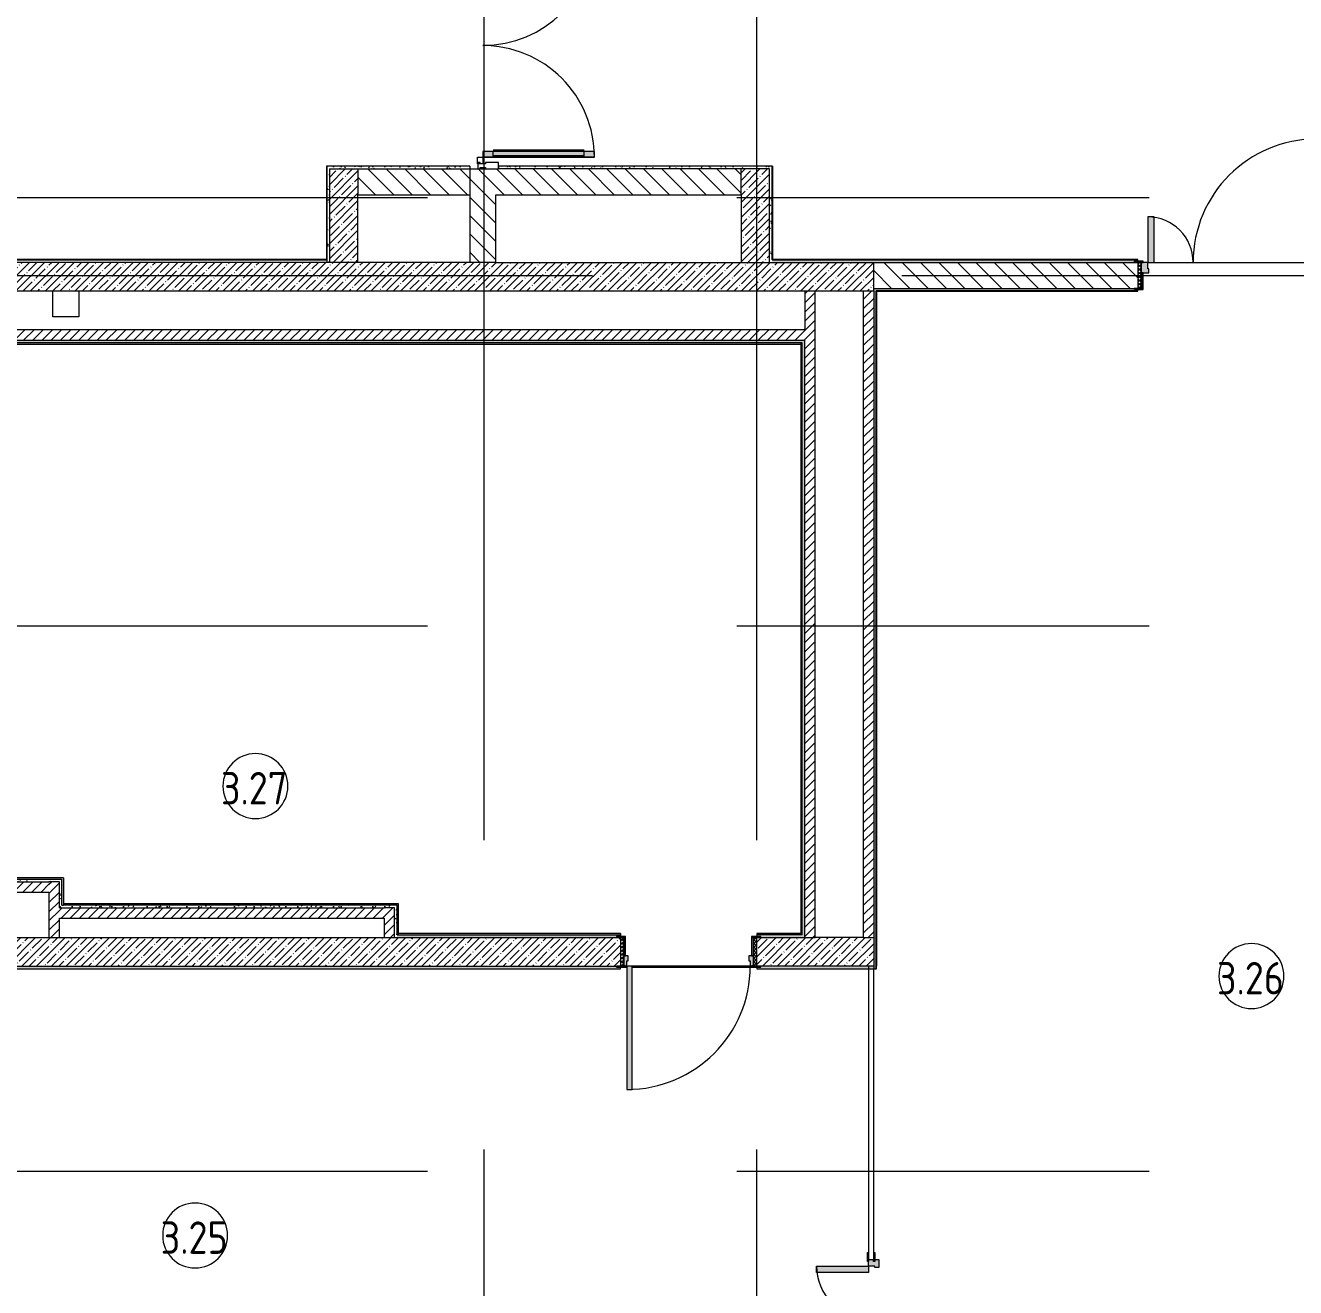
# Model space of a CAD drawing. Header units: millimetres. Extents: x -8624 to 200664, y -8553 to 29000.
# Drawn here: x 145674 to 155454, y 2704 to 12425 of the extents above; entities that cross this region are included whole.
import ezdxf

# ---------------------------------------------------------------- set-up
doc = ezdxf.new("R2010")
doc.units = ezdxf.units.MM
doc.linetypes.add('Осевая', pattern=[15875, 3175, -2381.25, 7937.5, -2381.25])
for name, color, linetype, lineweight in [('A-AREA-IDEN', 7, 'Continuous', 9), ('A-GLAZ-CWMG-3', 7, 'Continuous', 9), ('A-WALL-4', 7, 'Continuous', 13), ('I-WALL-5', 7, 'Continuous', 9), ('Оси-2', 7, 'Осевая', 9)]:
    doc.layers.add(name, color=color, linetype=linetype, lineweight=lineweight)
for name, color, linetype, lineweight, true_color in [('A-DETL-GENF-5', 7, 'Continuous', 9, 0xe2e2e2), ('A-DETL-GENF-6', 7, 'Continuous', 9, 0xaaaaaa), ('A-DOOR-5', 7, 'Continuous', 9, 0xaaaaaa), ('A-DOOR-6', 7, 'Continuous', 9, 0xe2e2e2), ('A-DOOR-FRAM-4', 7, 'Continuous', 9, 0xe2e2e2), ('A-DOOR-FRAM-5', 7, 'Continuous', 9, 0xaaaaaa), ('A-FLOR-3', 7, 'Continuous', 9, 0xaaaaaa), ('I-WALL-4', 7, 'Continuous', 9, 0x99bbae), ('I-WALL-7', 9, 'Continuous', 9, 0x808080)]:
    doc.layers.add(name, color=color, linetype=linetype, lineweight=lineweight, true_color=true_color)
doc.styles.add('GOST Common', font='GOST_Common.ttf', dxfattribs={"width": 0.9, "height": 250})
pattern_1 = [(45, (50595.26, 0), (-35.35534, 35.35534), [])]
pattern_2 = [(45, (50595.26, 0), (-57.024626, 57.024626), []), (45, (50652.28, 0), (-57.024626, 57.024626), [100.806, -20.161, 3.353, -16.808])]
pattern_3 = [(135, (50595.26, 0), (-70.71068, -70.71068), [])]
pattern_4 = [(0, (50595.258, 0), (121.92, 30.48), [10.058, -81.382, 10.058, -81.382, -487.68]), (0, (50595.258, 0), (121.92, 30.48), [-182.88, 10.058, -172.822, 10.058, -81.382, -213.36]), (0, (50595.258, 0), (121.92, 30.48), [-457.2, 10.058, -50.902, 10.058, -142.342]), (120, (50640.978, 15.24), (-87.356454, 90.345817), [10.058, -81.382, 10.058, -81.382, -487.68]), (120, (50640.978, 15.24), (-87.356454, 90.345817), [-182.88, 10.058, -172.822, 10.058, -81.382, -213.36]), (120, (50640.978, 15.24), (-87.356454, 90.345817), [-457.2, 10.058, -50.902, 10.058, -142.342]), (240, (50656.218, 76.2), (-34.563546, -120.825817), [10.058, -81.382, 10.058, -81.382, -487.68]), (240, (50656.218, 76.2), (-34.563546, -120.825817), [-182.88, 10.058, -172.822, 10.058, -81.382, -213.36]), (240, (50656.218, 76.2), (-34.563546, -120.825817), [-457.2, 10.058, -50.902, 10.058, -142.342])]

# ---------------------------------------------------------------- blocks, each defined once
blk = doc.blocks.new('110_Дверь_СКБ_1Ст_Внутренняя1 - Д-7а_л__950x2100h_Туалет-32220591-План зашивки приборов отопления в осях 3 этажа 23-33')
at = {"layer": 'A-DOOR-5'}
h = blk.add_hatch(dxfattribs=at)
h.set_pattern_fill('FP_54', color=256, style=0, pattern_type=2)
h.set_pattern_definition([(135, (1776.41, 174.685), (-14.14214, -14.14214), []), (225, (1776.41, 174.685), (14.14214, -14.14214), [])])
h.paths.add_polyline_path([(537.5, 110), (512.5, 110), (512.5, -110), (537.5, -110)])
at = {"layer": 'A-DOOR-6'}
h = blk.add_hatch(color=256, dxfattribs=at)
h.paths.add_polyline_path([(487.5, 110), (487.5, 70), (477.5, 70), (477.5, 30), (512.5, 30), (512.5, 110)])
h.paths.add_polyline_path([(-462.5, 110), (-487.5, 110), (-487.5, 30), (-452.5, 30), (-452.5, 70), (-462.5, 70)])
at = {"layer": 'A-DOOR-FRAM-4'}
for points in [[(447.5, 1060), (447.5, 110), (487.5, 110), (487.5, 1060)], [(-542.5, 118), (-542.5, 110), (-472.5, 110), (-472.5, 118)], [(-487.5, 110), (-487.5, 109), (-472.5, 110)], [(567.5, 118), (497.5, 118), (497.5, 110), (567.5, 110)], [(497.5, 110), (497.5, 109), (512.5, 110)], [(-472.5, 30), (-487.5, 30), (-487.5, -110), (-472.5, -110)], [(512.5, 30), (497.5, 30), (497.5, -110), (512.5, -110)], [(-542.5, -110), (-542.5, -118), (-472.5, -118), (-472.5, -110)], [(567.5, -110), (497.5, -110), (497.5, -118), (567.5, -118)]]:
    blk.add_hatch(color=256, dxfattribs=at).paths.add_polyline_path(points)
at = {"layer": 'A-DOOR-FRAM-5'}
h = blk.add_hatch(dxfattribs=at)
h.set_pattern_fill('FP_55', color=256, style=0, pattern_type=2)
h.set_pattern_definition([(45, (-346.384, 174.685), (-14.1421, 14.1421), []), (135, (-346.384, 174.685), (-14.1421, -14.1421), [])])
h.paths.add_polyline_path([(-487.5, 110), (-512.5, 110), (-512.5, -110), (-487.5, -110)])
at = {"layer": 'A-DOOR-5'}
for p, q in [((487.5, 1060), (447.5, 1060)), ((447.5, 1060), (447.5, 110)), ((487.5, 110), (487.5, 1060)), ((447.5, 110), (487.5, 110))]:
    blk.add_line(p, q, dxfattribs=at)
blk.add_arc((487.5, 110), 950, 90, 180, dxfattribs=at)
at = {"layer": 'A-DOOR-FRAM-5'}
for p, q in [((-472.5, 118), (-542.5, 118)), ((-542.5, 118), (-542.5, 110)), ((-542.5, 110), (-472.5, 110)), ((-487.5, 110), (-512.5, 110)), ((-512.5, 110), (-512.5, -110)), ((-462.5, 110), (-487.5, 110)), ((-487.5, 110), (-487.5, 30)), ((-487.5, -110), (-487.5, 110)), ((-472.5, 110), (-487.5, 110)), ((-487.5, 110), (-487.5, 109)), ((-487.5, 109), (-472.5, 109)), ((-472.5, 110), (-472.5, 118)), ((-472.5, 109), (-472.5, 110)), ((-462.5, 70), (-462.5, 110)), ((487.5, 110), (487.5, 70)), ((512.5, 110), (487.5, 110)), ((567.5, 118), (497.5, 118)), ((497.5, 118), (497.5, 110)), ((512.5, 110), (497.5, 110)), ((497.5, 110), (497.5, 109)), ((497.5, 110), (567.5, 110)), ((497.5, 109), (512.5, 109)), ((512.5, 30), (512.5, 110)), ((537.5, 110), (512.5, 110)), ((512.5, 110), (512.5, -110)), ((512.5, 109), (512.5, 110)), ((537.5, -110), (537.5, 110)), ((567.5, 110), (567.5, 118)), ((-487.5, 30), (-452.5, 30)), ((-472.5, 30), (-487.5, 30)), ((-487.5, 30), (-487.5, -110)), ((-472.5, -110), (-472.5, 30)), ((-452.5, 70), (-462.5, 70)), ((-452.5, 30), (-452.5, 70)), ((487.5, 70), (477.5, 70)), ((477.5, 70), (477.5, 30)), ((477.5, 30), (512.5, 30)), ((512.5, 30), (497.5, 30)), ((497.5, 30), (497.5, -110)), ((512.5, -110), (512.5, 30)), ((-472.5, -110), (-542.5, -110)), ((-542.5, -110), (-542.5, -118)), ((-542.5, -118), (-472.5, -118)), ((-512.5, -110), (-487.5, -110)), ((-487.5, -110), (-472.5, -110)), ((-472.5, -118), (-472.5, -110)), ((497.5, -110), (512.5, -110)), ((567.5, -110), (497.5, -110)), ((497.5, -110), (497.5, -118)), ((497.5, -118), (567.5, -118)), ((512.5, -110), (537.5, -110)), ((567.5, -118), (567.5, -110))]:
    blk.add_line(p, q, dxfattribs=at)
blk = doc.blocks.new('110_Дверь_СКБ_2Ст - Д-6_л__ ДОО_Дв_1450x2100h_Дверь из раздевальной в коридор-25835678-План зашивки приборов отопления в осях 3 этажа 23-33')
at = {"layer": 'A-DOOR-5'}
h = blk.add_hatch(dxfattribs=at)
h.set_pattern_fill('FP_60', color=256, style=0, pattern_type=2)
h.set_pattern_definition([(135, (1576.41, 164.685), (-14.14214, -14.14214), []), (225, (1576.41, 164.685), (14.14214, -14.14214), [])])
h.paths.add_polyline_path([(737.5, -100), (737.5, 100), (712.5, 100), (712.5, -100)])
at = {"layer": 'A-DOOR-6'}
for points in [[(662.5, 100), (662.5, 1050), (612.5, 1050), (612.5, 100)], [(-587.5, 100), (-587.5, 450), (-637.5, 450), (-637.5, 100)]]:
    blk.add_hatch(color=256, dxfattribs=at).paths.add_polyline_path(points)
h = blk.add_hatch(color=256, dxfattribs=at)
h.paths.add_polyline_path([(712.5, 20), (712.5, 100), (662.5, 100), (662.5, 50), (652.5, 50), (652.5, 20)])
h.paths.add_polyline_path([(-627.5, 20), (-627.5, 50), (-637.5, 50), (-637.5, 100), (-687.5, 100), (-687.5, 20)])
at = {"layer": 'A-DOOR-FRAM-4'}
for points in [[(-672.5, 100), (-672.5, 108), (-742.5, 108), (-742.5, 100)], [(767.5, 100), (767.5, 108), (697.5, 108), (697.5, 100)], [(-672.5, -100), (-672.5, 20), (-687.5, 20), (-687.5, -100)], [(712.5, -100), (712.5, 20), (697.5, 20), (697.5, -100)], [(-672.5, -108), (-672.5, -100), (-742.5, -100), (-742.5, -108)], [(767.5, -108), (767.5, -100), (697.5, -100), (697.5, -108)]]:
    blk.add_hatch(color=256, dxfattribs=at).paths.add_polyline_path(points)
at = {"layer": 'A-DOOR-FRAM-5'}
h = blk.add_hatch(dxfattribs=at)
h.set_pattern_fill('FP_61', color=256, style=0, pattern_type=2)
h.set_pattern_definition([(45, (-546.384, 164.685), (-14.1421, 14.1421), []), (135, (-546.384, 164.685), (-14.1421, -14.1421), [])])
h.paths.add_polyline_path([(-687.5, -100), (-687.5, 100), (-712.5, 100), (-712.5, -100)])
at = {"layer": 'A-DOOR-5'}
for p, q in [((662.5, 1050), (612.5, 1050)), ((612.5, 1050), (612.5, 100)), ((662.5, 100), (662.5, 1050)), ((-637.5, 450), (-637.5, 100)), ((-587.5, 450), (-637.5, 450)), ((-587.5, 100), (-587.5, 450)), ((-637.5, 100), (-587.5, 100)), ((612.5, 100), (662.5, 100))]:
    blk.add_line(p, q, dxfattribs=at)
for centre, radius, start, end in [((662.5, 100), 950, 90, 180), ((-637.5, 100), 350, 360, 90)]:
    blk.add_arc(centre, radius, start, end, dxfattribs=at)
at = {"layer": 'A-DOOR-FRAM-5'}
for p, q in [((-672.5, 108), (-742.5, 108)), ((-742.5, 108), (-742.5, 100)), ((-742.5, 100), (-672.5, 100)), ((-687.5, 100), (-712.5, 100)), ((-712.5, 100), (-712.5, -100)), ((-637.5, 100), (-687.5, 100)), ((-687.5, 100), (-687.5, 20)), ((-687.5, -100), (-687.5, 100)), ((-672.5, 100), (-672.5, 108)), ((-637.5, 50), (-637.5, 100)), ((662.5, 100), (662.5, 50)), ((712.5, 100), (662.5, 100)), ((767.5, 108), (697.5, 108)), ((697.5, 108), (697.5, 100)), ((697.5, 100), (767.5, 100)), ((712.5, 20), (712.5, 100)), ((737.5, 100), (712.5, 100)), ((712.5, 100), (712.5, -100)), ((737.5, -100), (737.5, 100)), ((767.5, 100), (767.5, 108)), ((-687.5, 20), (-627.5, 20)), ((-672.5, 20), (-687.5, 20)), ((-687.5, 20), (-687.5, -100)), ((-672.5, -100), (-672.5, 20)), ((-627.5, 50), (-637.5, 50)), ((-627.5, 20), (-627.5, 50)), ((662.5, 50), (652.5, 50)), ((652.5, 50), (652.5, 20)), ((652.5, 20), (712.5, 20)), ((712.5, 20), (697.5, 20)), ((697.5, 20), (697.5, -100)), ((712.5, -100), (712.5, 20)), ((-672.5, -100), (-742.5, -100)), ((-742.5, -100), (-742.5, -108)), ((-742.5, -108), (-672.5, -108)), ((-712.5, -100), (-687.5, -100)), ((-687.5, -100), (-672.5, -100)), ((-672.5, -108), (-672.5, -100)), ((697.5, -100), (712.5, -100)), ((767.5, -100), (697.5, -100)), ((697.5, -100), (697.5, -108)), ((697.5, -108), (767.5, -108)), ((712.5, -100), (737.5, -100)), ((767.5, -108), (767.5, -100))]:
    blk.add_line(p, q, dxfattribs=at)
blk = doc.blocks.new('Дверь_Витражная_остекление_ - ВВ-7 остекление-32356329-План зашивки приборов отопления в осях 3 этажа 23-33')
at = {"layer": 'A-DETL-GENF-5'}
for points in [[(-860, -880), (-815, -880), (-815, -20), (-860, -20)], [(865, -880), (910, -880), (910, -140), (900, -140), (900, -40), (910, -40), (910, -20), (865, -20), (865, -140)]]:
    blk.add_hatch(color=256, dxfattribs=at).paths.add_polyline_path(points)
at = {"layer": 'A-DETL-GENF-6'}
for p, q in [((-815, -20), (-860, -20)), ((-860, -880), (-860, -20)), ((-815, -20), (-860, -20)), ((-860, -20), (-860, -880)), ((-815, -880), (-815, -20)), ((-815, -880), (-815, -20)), ((865, -880), (865, -20)), ((865, -20), (865, -880)), ((-860, -100), (-815, -100)), ((-850, -800), (-850, -100)), ((-806, -800), (-806, -100)), ((856, -800), (856, -100)), ((900, -100), (865, -100)), ((900, -800), (900, -140)), ((910, -880), (910, -140)), ((910, -880), (910, -140)), ((-860, -800), (-815, -800)), ((-860, -880), (-815, -880)), ((-860, -880), (-815, -880)), ((910, -800), (865, -800)), ((910, -880), (865, -880)), ((865, -880), (910, -880))]:
    blk.add_line(p, q, dxfattribs=at)
at = {"layer": 'A-DOOR-5'}
for p, q in [((-910, 20), (-860, 20)), ((-910, -20), (-910, 20)), ((-860, 20), (-860, -20)), ((860, 20), (910, 20)), ((860, -20), (860, 20)), ((910, 20), (910, -20)), ((-860, -20), (-910, -20)), ((-860, -880), (-860, -20)), ((860, -880), (860, -20)), ((910, -20), (860, -20))]:
    blk.add_line(p, q, dxfattribs=at)
for centre, start, end in [((-860, -20), 270, 0), ((860, -20), 180, 270)]:
    blk.add_arc(centre, 860, start, end, dxfattribs=at)
blk = doc.blocks.new('Прямоугольный импост - Импост структурный с накладкой - 160мм Темный-32310142-План зашивки приборов отопления в осях 3 этажа 23-33')
at = {"layer": 'A-GLAZ-CWMG-3'}
for p, q in [((-50, 0), (-50, 17)), ((-50, 17), (0, 17)), ((-40, 0), (-50, 0)), ((-40, -40), (-40, 0)), ((0, 0), (-10, 0)), ((-10, 0), (-10, -40)), ((0, 17), (0, 0)), ((-50, -140), (-50, -40)), ((-50, -40), (-40, -40)), ((-10, -40), (0, -40)), ((0, -40), (0, -140)), ((0, -140), (-50, -140))]:
    blk.add_line(p, q, dxfattribs=at)
blk = doc.blocks.new('110_Дверь_СКБ_2Ст - Д-5_п__в составе перегородки _не входит в спец__-32680317-План зашивки приборов отопления в осях 3 этажа 23-33')
at = {"layer": 'A-DOOR-6'}
h = blk.add_hatch(color=256, dxfattribs=at)
h.paths.add_polyline_path([(712.5, -20), (712.5, 60), (652.5, 60), (652.5, 30), (662.5, 30), (662.5, -20)])
h.paths.add_polyline_path([(-627.5, 30), (-627.5, 60), (-687.5, 60), (-687.5, -20), (-637.5, -20), (-637.5, 30)])
for points in [[(712.5, 19), (712.5, 20), (697.5, 19)], [(-587.5, -20), (-637.5, -20), (-637.5, -420), (-587.5, -420)], [(662.5, -920), (662.5, -20), (612.5, -20), (612.5, -920)]]:
    blk.add_hatch(color=256, dxfattribs=at).paths.add_polyline_path(points)
at = {"layer": 'A-DOOR-FRAM-4'}
for points in [[(-672.5, 28), (-742.5, 28), (-742.5, 20), (-672.5, 20)], [(767.5, 28), (697.5, 28), (697.5, 20), (767.5, 20)], [(-672.5, -20), (-742.5, -20), (-742.5, -28), (-672.5, -28)], [(767.5, -20), (697.5, -20), (697.5, -28), (767.5, -28)]]:
    blk.add_hatch(color=256, dxfattribs=at).paths.add_polyline_path(points)
at = {"layer": 'A-DOOR-5'}
for p, q in [((-637.5, -20), (-587.5, -20)), ((-637.5, -420), (-637.5, -20)), ((-587.5, -20), (-587.5, -420)), ((612.5, -20), (662.5, -20)), ((612.5, -920), (612.5, -20)), ((662.5, -20), (662.5, -920)), ((-587.5, -420), (-637.5, -420)), ((662.5, -920), (612.5, -920))]:
    blk.add_line(p, q, dxfattribs=at)
for centre, radius, start, end in [((-637.5, -20), 400, 270, 0), ((662.5, -20), 900, 180, 270)]:
    blk.add_arc(centre, radius, start, end, dxfattribs=at)
at = {"layer": 'A-DOOR-FRAM-5'}
for p, q in [((-742.5, 28), (-672.5, 28)), ((-742.5, 20), (-742.5, 28)), ((-672.5, 20), (-742.5, 20)), ((-687.5, 60), (-627.5, 60)), ((-687.5, -20), (-687.5, 60)), ((-687.5, 20), (-672.5, 20)), ((-687.5, 19), (-687.5, 20)), ((-672.5, 19), (-687.5, 19)), ((-672.5, 28), (-672.5, 20)), ((-672.5, 20), (-672.5, 19)), ((-637.5, 30), (-637.5, -20)), ((-627.5, 30), (-637.5, 30)), ((-627.5, 60), (-627.5, 30)), ((652.5, 60), (712.5, 60)), ((652.5, 30), (652.5, 60)), ((662.5, 30), (652.5, 30)), ((662.5, -20), (662.5, 30)), ((697.5, 20), (697.5, 28)), ((697.5, 28), (767.5, 28)), ((697.5, 19), (697.5, 20)), ((697.5, 20), (712.5, 20)), ((767.5, 20), (697.5, 20)), ((712.5, 19), (697.5, 19)), ((712.5, 60), (712.5, -20)), ((712.5, 20), (712.5, 19)), ((767.5, 28), (767.5, 20)), ((-742.5, -20), (-672.5, -20)), ((-742.5, -28), (-742.5, -20)), ((-672.5, -28), (-742.5, -28)), ((-637.5, -20), (-687.5, -20)), ((-672.5, -20), (-672.5, -28)), ((712.5, -20), (662.5, -20)), ((697.5, -28), (697.5, -20)), ((697.5, -20), (767.5, -20)), ((767.5, -28), (697.5, -28)), ((767.5, -20), (767.5, -28))]:
    blk.add_line(p, q, dxfattribs=at)
blk = doc.blocks.new('Марка_Помещения - Номер-25198446-План зашивки приборов отопления в осях 3 этажа 23-33')
at = {"layer": 'A-AREA-IDEN'}
for start, end in [(360, 180), (180, 360)]:
    blk.add_arc((0, 0), 2.5, start, end, dxfattribs=at)

msp = doc.modelspace()

# ---------------------------------------------------------------- hatches: boundary and pattern name
at = {"layer": 'I-WALL-4'}
for points in [[(151655.3, 9969), (151655.3, 9980), (144905.3, 9980), (144905.3, 9969), (150383.4, 9969)], [(151655.3, 5431), (151655.3, 9980), (151644.3, 9980), (151644.3, 5431)], [(145955.3, 5850), (145966.3, 5850), (145966.3, 5861), (145146.3, 5861), (145146.3, 5850), (145290.7, 5850)], [(145966.3, 5650), (145966.3, 5850), (145955.3, 5850), (145955.3, 5650)], [(148535.3, 5650), (148546.3, 5650), (148546.3, 5661), (145966.3, 5661), (145966.3, 5650), (147837.1, 5650)], [(148546.3, 5420), (148546.3, 5650), (148535.3, 5650), (148535.3, 5420)]]:
    msp.add_hatch(color=256, dxfattribs=at).paths.add_polyline_path(points)
h = msp.add_hatch(color=256, dxfattribs=at)
h.paths.add_polyline_path([(151655.3, 5420), (151655.3, 5431), (151305.3, 5431), (151305.3, 5420)])
h.paths.add_polyline_path([(150255.3, 5420), (150255.3, 5431), (148535.3, 5431), (148535.3, 5420), (149110.2, 5420)])
at = {"layer": 'I-WALL-5'}
h = msp.add_hatch(dxfattribs=at)
h.set_pattern_fill('FP_122', color=256, style=0, pattern_type=2)
h.set_pattern_definition(pattern_3)
h.paths.add_polyline_path([(149095.3, 10600), (149295.3, 10600), (149295.3, 11320), (149095.3, 11320)])
h.paths.add_polyline_path([(149095.3, 13220), (149295.3, 13220), (149295.3, 13400), (149095.3, 13400), (149095.3, 13380)])
h = msp.add_hatch(dxfattribs=at)
h.set_pattern_fill('FP_119', color=256, style=0, pattern_type=2)
h.set_pattern_definition(pattern_2)
h.paths.add_polyline_path([(148234.3, 10600), (148234.3, 11320), (148014.3, 11320), (148014.3, 10600)])
h = msp.add_hatch(dxfattribs=at)
h.set_pattern_fill('FP_122', color=256, style=0, pattern_type=2)
h.set_pattern_definition(pattern_3)
h.paths.add_polyline_path([(149095.3, 11120), (149095.3, 11320), (148234.3, 11320), (148234.3, 11120)])
h = msp.add_hatch(dxfattribs=at)
h.set_pattern_fill('FP_122', color=256, style=0, pattern_type=2)
h.set_pattern_definition(pattern_3)
h.paths.add_polyline_path([(151184.3, 11120), (151184.3, 11320), (149295.3, 11320), (149295.3, 11120), (150383.4, 11120)])
h = msp.add_hatch(dxfattribs=at)
h.set_pattern_fill('FP_119', color=256, style=0, pattern_type=2)
h.set_pattern_definition(pattern_2)
h.paths.add_polyline_path([(151404.3, 10600), (151404.3, 11320), (151184.3, 11320), (151184.3, 10600)])
h = msp.add_hatch(dxfattribs=at)
h.set_pattern_fill('FP_122', color=256, style=0, pattern_type=2)
h.set_pattern_definition(pattern_3)
h.paths.add_polyline_path([(157725.3, 10400), (157725.3, 10600), (155690.3, 10600), (155690.3, 10400), (155720.3, 10400)])
h.paths.add_polyline_path([(154210.3, 10400), (154240.3, 10400), (154240.3, 10600), (152205.3, 10600), (152205.3, 10400), (152929.8, 10400)])
h.paths.add_polyline_path([(144654.1, 10400), (144805.3, 10400), (144805.3, 10600), (144055.3, 10600), (144055.3, 10400), (144085.3, 10400)])
h.paths.add_polyline_path([(142744.4, 10400), (143105.3, 10400), (143105.3, 10600), (141980.3, 10600), (141980.3, 10400), (142625.3, 10400)])
h.paths.add_polyline_path([(140380.3, 10400), (140580.3, 10400), (140580.3, 10600), (140205.3, 10600), (140205.3, 10400), (140225.3, 10400)])
h = msp.add_hatch(dxfattribs=at)
h.set_pattern_fill('FP_119', color=256, style=0, pattern_type=2)
h.set_pattern_definition(pattern_2)
h.paths.add_polyline_path([(152205.3, 10380), (152205.3, 10600), (144805.3, 10600), (144805.3, 10380), (150383.4, 10380)])
h = msp.add_hatch(dxfattribs=at)
h.set_pattern_fill('FP_123', color=256, style=0, pattern_type=2)
h.set_pattern_definition(pattern_1)
h.paths.add_polyline_path([(151675.3, 5400), (151755.3, 5400), (151755.3, 10380), (151675.3, 10380), (151675.3, 5420)])
h = msp.add_hatch(dxfattribs=at)
h.set_pattern_fill('FP_123', color=256, style=0, pattern_type=2)
h.set_pattern_definition(pattern_1)
h.paths.add_polyline_path([(152205.3, 5400), (152205.3, 10380), (152125.3, 10380), (152125.3, 5400)])
h = msp.add_hatch(dxfattribs=at)
h.set_pattern_fill('FP_123', color=256, style=0, pattern_type=2)
h.set_pattern_definition(pattern_1)
h.paths.add_polyline_path([(151655.3, 10000), (151675.3, 10000), (151675.3, 10080), (144885.3, 10080), (144885.3, 10000), (150383.4, 10000)])
h = msp.add_hatch(dxfattribs=at)
h.set_pattern_fill('FP_123', color=256, style=0, pattern_type=2)
h.set_pattern_definition(pattern_1)
h.paths.add_polyline_path([(145855.3, 5750), (145855.3, 5830), (144885.3, 5830), (144885.3, 5750), (145290.7, 5750)])
h = msp.add_hatch(dxfattribs=at)
h.set_pattern_fill('FP_123', color=256, style=0, pattern_type=2)
h.set_pattern_definition(pattern_1)
h.paths.add_polyline_path([(145855.3, 5400), (145935.3, 5400), (145935.3, 5830), (145855.3, 5830), (145855.3, 5750)])
h = msp.add_hatch(dxfattribs=at)
h.set_pattern_fill('FP_123', color=256, style=0, pattern_type=2)
h.set_pattern_definition(pattern_1)
h.paths.add_polyline_path([(148435.3, 5550), (148435.3, 5630), (145935.3, 5630), (145935.3, 5550), (147837.1, 5550)])
h = msp.add_hatch(dxfattribs=at)
h.set_pattern_fill('FP_123', color=256, style=0, pattern_type=2)
h.set_pattern_definition(pattern_1)
h.paths.add_polyline_path([(148515.3, 5400), (148515.3, 5630), (148435.3, 5630), (148435.3, 5400)])
h = msp.add_hatch(dxfattribs=at)
h.set_pattern_fill('FP_119', color=256, style=0, pattern_type=2)
h.set_pattern_definition(pattern_2)
h.paths.add_polyline_path([(152165.3, 5180), (152205.3, 5180), (152205.3, 5400), (151305.3, 5400), (151305.3, 5180), (151656.6, 5180)])
h.paths.add_polyline_path([(150225.3, 5180), (150255.3, 5180), (150255.3, 5400), (144805.3, 5400), (144805.3, 5180), (149110.2, 5180)])
at = {"layer": 'I-WALL-7'}
h = msp.add_hatch(dxfattribs=at)
h.set_pattern_fill('FP_139', color=256, style=0, pattern_type=2)
h.set_pattern_definition(pattern_4)
h.paths.add_polyline_path([(149095.3, 11320), (149095.3, 11340), (147994.3, 11340), (147994.3, 11320), (148014.3, 11320)])
h = msp.add_hatch(dxfattribs=at)
h.set_pattern_fill('FP_139', color=256, style=0, pattern_type=2)
h.set_pattern_definition(pattern_4)
h.paths.add_polyline_path([(148014.3, 10600), (148014.3, 11320), (147994.3, 11320), (147994.3, 10600)])
h = msp.add_hatch(dxfattribs=at)
h.set_pattern_fill('FP_139', color=256, style=0, pattern_type=2)
h.set_pattern_definition(pattern_4)
h.paths.add_polyline_path([(151404.3, 11320), (151424.3, 11320), (151424.3, 11340), (149315.3, 11340), (149315.3, 11320), (151184.3, 11320)])
h = msp.add_hatch(dxfattribs=at)
h.set_pattern_fill('FP_139', color=256, style=0, pattern_type=2)
h.set_pattern_definition(pattern_4)
h.paths.add_polyline_path([(151424.3, 10600), (151424.3, 11320), (151404.3, 11320), (151404.3, 10600)])
h = msp.add_hatch(dxfattribs=at)
h.set_pattern_fill('FP_139', color=256, style=0, pattern_type=2)
h.set_pattern_definition(pattern_4)
h.paths.add_polyline_path([(171805.3, 10600), (171805.3, 10620), (161775.3, 10620), (161775.3, 10608), (161805.3, 10608), (161805.3, 10600), (170754.1, 10600)])
h.paths.add_polyline_path([(159755.3, 10600), (160795.3, 10600), (160795.3, 10608), (160825.3, 10608), (160825.3, 10620), (159700.3, 10620), (159700.3, 10608), (159755.3, 10608), (159755.3, 10601)])
h.paths.add_polyline_path([(158022.4, 10600), (158245.3, 10600), (158245.3, 10608), (158300.3, 10608), (158300.3, 10620), (155690.3, 10620), (155690.3, 10608), (155720.3, 10608), (155720.3, 10600)])
h.paths.add_polyline_path([(154210.3, 10600), (154210.3, 10608), (154240.3, 10608), (154240.3, 10620), (151424.3, 10620), (151424.3, 10600), (152929.8, 10600)])
h = msp.add_hatch(dxfattribs=at)
h.set_pattern_fill('FP_139', color=256, style=0, pattern_type=2)
h.set_pattern_definition(pattern_4)
h.paths.add_polyline_path([(157705.3, 10380), (157725.3, 10380), (157725.3, 10400), (155720.3, 10399.7), (155720.3, 10392), (155690.3, 10392), (155690.3, 10380), (157704.3, 10380)])
h.paths.add_polyline_path([(154210.3, 10380), (154240.3, 10380), (154240.3, 10392), (154210.3, 10392), (154210.3, 10400), (152205.3, 10400), (152205.3, 10380), (152929.8, 10380)])
h = msp.add_hatch(dxfattribs=at)
h.set_pattern_fill('FP_139', color=256, style=0, pattern_type=2)
h.set_pattern_definition(pattern_4)
h.paths.add_polyline_path([(152225.3, 5160), (152225.3, 10380), (152205.3, 10380), (152205.3, 5160)])
h = msp.add_hatch(dxfattribs=at)
h.set_pattern_fill('FP_139', color=256, style=0, pattern_type=2)
h.set_pattern_definition(pattern_4)
h.paths.add_polyline_path([(151644.3, 9980), (151655.3, 9980), (151655.3, 10000), (144905.3, 10000), (144905.3, 9980), (150383.4, 9980)])
h = msp.add_hatch(dxfattribs=at)
h.set_pattern_fill('FP_139', color=256, style=0, pattern_type=2)
h.set_pattern_definition(pattern_4)
h.paths.add_polyline_path([(151655.3, 5420), (151675.3, 5420), (151675.3, 10000), (151655.3, 10000), (151655.3, 5431)])
h = msp.add_hatch(dxfattribs=at)
h.set_pattern_fill('FP_139', color=256, style=0, pattern_type=2)
h.set_pattern_definition(pattern_4)
h.paths.add_polyline_path([(145955.3, 5830), (145955.3, 5850), (145135.3, 5850), (145135.3, 5830), (145935.3, 5830)])
h = msp.add_hatch(dxfattribs=at)
h.set_pattern_fill('FP_139', color=256, style=0, pattern_type=2)
h.set_pattern_definition(pattern_4)
h.paths.add_polyline_path([(145955.3, 5630), (145955.3, 5830), (145935.3, 5830), (145935.3, 5630)])
h = msp.add_hatch(dxfattribs=at)
h.set_pattern_fill('FP_139', color=256, style=0, pattern_type=2)
h.set_pattern_definition(pattern_4)
h.paths.add_polyline_path([(148535.3, 5630), (148535.3, 5650), (145955.3, 5650), (145955.3, 5630), (148515.3, 5630)])
h = msp.add_hatch(dxfattribs=at)
h.set_pattern_fill('FP_139', color=256, style=0, pattern_type=2)
h.set_pattern_definition(pattern_4)
h.paths.add_polyline_path([(148535.3, 5400), (148535.3, 5630), (148515.3, 5630), (148515.3, 5400)])
h = msp.add_hatch(dxfattribs=at)
h.set_pattern_fill('FP_139', color=256, style=0, pattern_type=2)
h.set_pattern_definition(pattern_4)
h.paths.add_polyline_path([(151675.3, 5400), (151675.3, 5420), (151305.3, 5420), (151305.3, 5408), (151335.3, 5408), (151335.3, 5400), (151656.6, 5400)])
h.paths.add_polyline_path([(150225.3, 5400), (150225.3, 5408), (150255.3, 5408), (150255.3, 5420), (148535.3, 5420), (148535.3, 5400), (149110.2, 5400)])
h = msp.add_hatch(dxfattribs=at)
h.set_pattern_fill('FP_139', color=256, style=0, pattern_type=2)
h.set_pattern_definition(pattern_4)
h.paths.add_polyline_path([(151656.6, 5160), (152205.3, 5160), (152205.3, 5180), (151335.3, 5180), (151335.3, 5172), (151305.3, 5172), (151305.3, 5160)])
h.paths.add_polyline_path([(150255.3, 5160), (150255.3, 5172), (150225.3, 5172), (150225.3, 5180), (144785.3, 5180), (144785.3, 5160), (149110.2, 5160)])

# ---------------------------------------------------------------- linework, layer by layer
at = {"layer": 'A-FLOR-3'}
for p, q in [((154365.3, 10600), (155565.3, 10600)), ((145885.3, 10180), (145885.3, 10380)), ((146085.3, 10380), (146085.3, 10180)), ((152226.3, 10380), (152226.3, 5180)), ((146085.3, 10180), (145885.3, 10180)), ((150256.3, 5431), (150256.3, 5408)), ((150256.3, 5171), (150305.3, 5171)), ((151255.3, 5180), (150345.3, 5180)), ((150345.3, 5171), (151305.3, 5171))]:
    msp.add_line(p, q, dxfattribs=at)
at = {"layer": 'A-WALL-4'}
for p, q in [((149075.3, 11340), (147994.3, 11340)), ((148234.3, 11320), (148234.3, 11120)), ((151184.3, 11320), (149315.3, 11320)), ((151424.3, 11340), (149316.3, 11340)), ((151184.3, 11120), (151184.3, 11320)), ((151424.3, 10620), (151424.3, 11320)), ((147994.3, 10620), (147994.3, 10621)), ((149295.3, 10600), (149095.3, 10600)), ((151424.3, 10620), (154240.3, 10620)), ((152205.3, 10380), (152205.3, 10600)), ((152205.3, 10400), (154210.3, 10400)), ((154240.3, 10380), (152225.3, 10380)), ((144885.3, 10000), (151675.3, 10000)), ((151655.3, 9980), (151644.3, 9980)), ((151655.3, 5420), (151655.3, 9980)), ((151675.3, 5400), (151675.3, 10000)), ((145115.3, 5830), (145855.3, 5830)), ((145135.3, 5850), (145955.3, 5850)), ((145955.3, 5650), (145955.3, 5830)), ((145935.3, 5630), (148435.3, 5630)), ((145955.3, 5650), (145966.3, 5650)), ((148535.3, 5420), (148535.3, 5630)), ((148515.3, 5400), (150225.3, 5400)), ((148535.3, 5420), (148546.3, 5420)), ((151655.3, 5420), (151305.3, 5420)), ((151335.3, 5400), (151755.3, 5400)), ((152125.3, 5400), (152205.3, 5400)), ((144805.3, 5180), (150225.3, 5180)), ((152205.3, 5180), (151335.3, 5180)), ((152165.3, 5159), (152165.3, 2975)), ((152205.3, 2975), (152205.3, 5159))]:
    msp.add_line(p, q, dxfattribs=at)
at = {"layer": 'I-WALL-5'}
for p, q in [((147993.3, 11341), (147993.3, 10621)), ((149075.3, 11341), (147993.3, 11341)), ((147994.3, 11340), (147994.3, 10621)), ((148014.3, 11320), (148014.3, 10600)), ((148014.3, 11320), (149315.3, 11320)), ((149075.3, 11340), (149075.3, 11341)), ((149095.3, 11340), (149075.3, 11340)), ((149095.3, 11340), (149095.3, 10600)), ((149316.3, 11340), (149315.3, 11340)), ((149315.3, 11340), (149315.3, 11320)), ((151425.3, 11341), (149316.3, 11341)), ((149316.3, 11341), (149316.3, 11340)), ((151404.3, 11320), (151184.3, 11320)), ((151404.3, 10600), (151404.3, 11320)), ((151424.3, 11320), (151424.3, 11340)), ((151425.3, 11341), (151425.3, 10620)), ((148234.3, 11120), (149095.3, 11120)), ((148234.3, 10600), (148234.3, 11120)), ((149295.3, 10600), (149295.3, 11120)), ((149295.3, 11120), (151184.3, 11120)), ((151184.3, 11120), (151184.3, 10600)), ((147993.3, 10621), (144055.3, 10621)), ((144055.3, 10620), (147994.3, 10620)), ((149095.3, 10600), (144085.3, 10600)), ((146154.3, 10622), (146154.3, 10621)), ((146160.1, 10622), (146160.1, 10621)), ((147803, 10622), (146160.1, 10622)), ((146160.1, 10621), (147803, 10621)), ((146589.3, 10621), (146589.3, 10622)), ((146997.9, 10622), (146997.9, 10621)), ((146998.1, 10622), (146998.1, 10621)), ((147064.4, 10622), (147064.4, 10621)), ((147397.9, 10622), (147397.9, 10621)), ((147803, 10621), (147803, 10622)), ((147994.3, 10620), (147994.3, 10600)), ((149295.3, 10600), (154210.3, 10600)), ((154240.3, 10621), (151425.3, 10621)), ((154240.3, 10608), (154240.3, 10621)), ((144805.3, 10380), (152205.3, 10380)), ((151675.3, 10380), (151675.3, 10080)), ((151755.3, 5400), (151755.3, 10380)), ((152125.3, 10380), (152125.3, 5400)), ((152205.3, 10380), (152205.3, 5159)), ((152225.3, 5160), (152225.3, 10380)), ((152226.3, 10379), (154240.3, 10379)), ((154240.3, 10379), (154240.3, 10392)), ((151675.3, 10080), (144885.3, 10080)), ((151644.3, 9980), (144905.3, 9980)), ((151644.3, 9980), (151644.3, 5431)), ((144916.3, 9969), (151655.3, 9969)), ((145966.3, 5861), (145146.3, 5861)), ((145935.3, 5830), (145855.3, 5830)), ((145935.3, 5630), (145935.3, 5830)), ((145955.3, 5830), (145955.3, 5850)), ((145966.3, 5861), (145966.3, 5650)), ((144885.3, 5750), (145855.3, 5750)), ((145855.3, 5750), (145855.3, 5400)), ((148546.3, 5661), (145966.3, 5661)), ((148535.3, 5650), (145966.3, 5650)), ((148515.3, 5630), (148435.3, 5630)), ((148515.3, 5400), (148515.3, 5630)), ((148535.3, 5630), (148535.3, 5650)), ((148546.3, 5420), (148546.3, 5661)), ((145935.3, 5550), (148435.3, 5550)), ((145935.3, 5400), (145935.3, 5550)), ((148435.3, 5550), (148435.3, 5400)), ((144885.3, 5400), (148515.3, 5400)), ((150255.3, 5431), (148535.3, 5431)), ((148546.3, 5420), (150255.3, 5420)), ((150255.3, 5408), (150255.3, 5431)), ((151305.3, 5431), (151305.3, 5408)), ((151644.3, 5431), (151305.3, 5431)), ((152125.3, 5400), (151755.3, 5400)), ((144784.3, 5159), (150255.3, 5159)), ((144785.3, 5160), (150255.3, 5160)), ((150255.3, 5159), (150255.3, 5172)), ((151305.3, 5172), (151305.3, 5159)), ((151305.3, 5160), (152225.3, 5160)), ((151305.3, 5159), (152164.3, 5159)), ((152164.3, 5159), (152164.3, 2975)), ((152165.3, 5180), (152165.3, 5159)), ((152165.3, 5159), (152205.3, 5159)), ((152206.3, 5159), (152226.3, 5159)), ((152206.3, 2975), (152206.3, 5159)), ((152226.3, 5159), (152226.3, 5180))]:
    msp.add_line(p, q, dxfattribs=at)
at = {"layer": 'Оси-2'}
for p, q in [((151305.3, 593.7), (151305.3, 19528.3)), ((149205.3, 593.7), (149205.3, 18900)), ((135277, 11100), (173325.3, 11100)), ((136547, 10500), (173325.3, 10500)), ((135277, 7800), (173325.3, 7800)), ((135277, 3600), (173325.3, 3600))]:
    msp.add_line(p, q, dxfattribs=at)

# ---------------------------------------------------------------- block references
at = {"layer": 'A-AREA-IDEN', "xscale": 99.99999999999993, "yscale": 99.99999999999993, "zscale": 99.99999999999993}
for p in [(147444.9, 6566.7), (155114.3, 5103.4), (146980.6, 3105.5)]:
    msp.add_blockref('Марка_Помещения - Номер-25198446-План зашивки приборов отопления в осях 3 этажа 23-33', p, dxfattribs=at)
at = {"layer": 'A-DOOR-5'}
for name, p, rotation in [('Дверь_Витражная_остекление_ - ВВ-7 остекление-32356329-План зашивки приборов отопления в осях 3 этажа 23-33', (149175.3, 12270), 89.99999999999993), ('110_Дверь_СКБ_1Ст_Внутренняя1 - Д-7а_л__950x2100h_Туалет-32220591-План зашивки приборов отопления в осях 3 этажа 23-33', (150792.8, 5290), 180), ('110_Дверь_СКБ_2Ст - Д-5_п__в составе перегородки _не входит в спец__-32680317-План зашивки приборов отопления в осях 3 этажа 23-33', (152185.3, 2232.5), 270)]:
    msp.add_blockref(name, p, dxfattribs=dict(at, rotation=rotation))
msp.add_blockref('110_Дверь_СКБ_2Ст - Д-6_л__ ДОО_Дв_1450x2100h_Дверь из раздевальной в коридор-25835678-План зашивки приборов отопления в осях 3 этажа 23-33', (154952.8, 10500), dxfattribs=at)
at = {"layer": 'A-GLAZ-CWMG-3', "extrusion": (0, 0, -1), "rotation": 270.0000000000001}
msp.add_blockref('Прямоугольный импост - Импост структурный с накладкой - 160мм Темный-32310142-План зашивки приборов отопления в осях 3 этажа 23-33', (-149175.3, 11320), dxfattribs=at)

# ---------------------------------------------------------------- texts
at = {"layer": 'A-AREA-IDEN', "char_height": 250, "width": 663.797, "attachment_point": 1, "style": 'GOST Common'}
for s, insert in [('3.27', (147179.2, 6675.2)), ('3.26', (154848.6, 5212)), ('3.25', (146714.9, 3214.1))]:
    msp.add_mtext(s, dxfattribs=dict(at, insert=insert))

doc.saveas('drawing.dxf')
